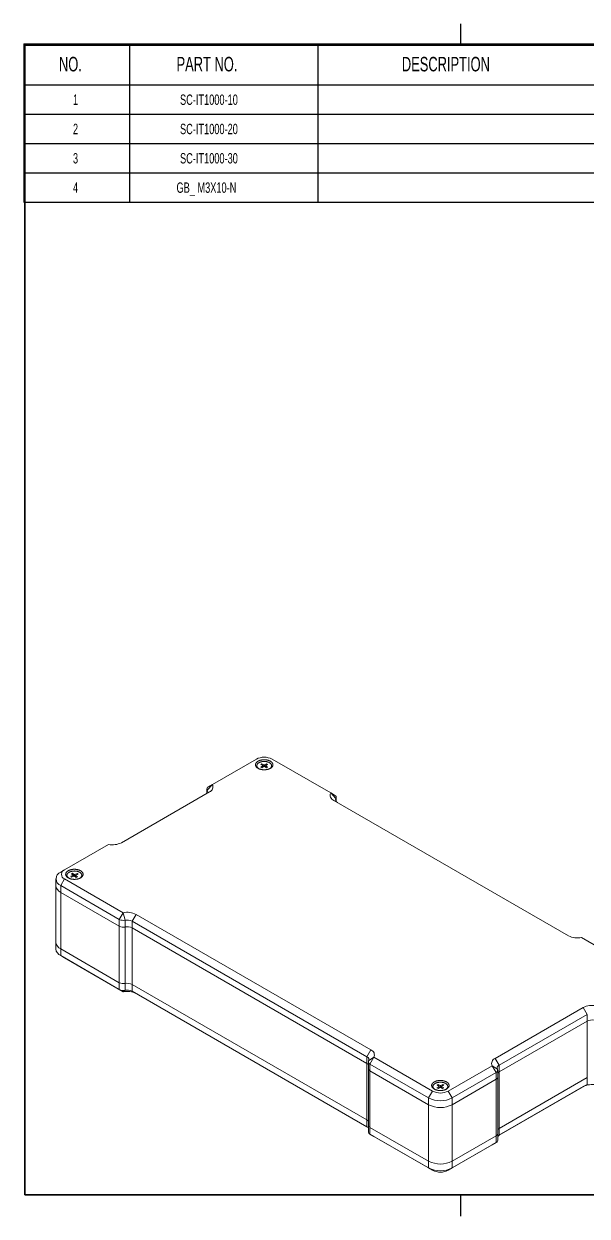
# Model space of a CAD drawing. Header units: millimetres. Extents: x 15 to 405, y 6 to 293.
# Drawn here: x 14.8 to 150.5, y 5.7 to 293 of the extents above; entities that cross this region are included whole.
import ezdxf

# ---------------------------------------------------------------- set-up
doc = ezdxf.new("R2010")
doc.units = ezdxf.units.MM
doc.layers.add('RAHM', color=5, linetype='Continuous')
doc.styles.add('SLDTEXTSTYLE1', font='TXT', dxfattribs={"width": 0.663})

# ---------------------------------------------------------------- blocks, each defined once
blk = doc.blocks.new('SW_TABLEANNOTATION_0')
at = {"layer": 'RAHM', "color": 0}
for p, q in [((0, 0), (0, -9.89)), ((0, 0), (25.47, 0)), ((25.47, 0), (25.47, -9.89)), ((25.47, 0), (70.8, 0)), ((70.8, 0), (70.8, -9.89)), ((70.8, 0), (144.11, 0)), ((144.11, 0), (144.11, -9.89)), ((144.11, 0), (189.04, 0)), ((189.04, 0), (189.04, -9.89)), ((189.04, 0), (210.13, 0)), ((210.13, 0), (210.13, -9.89)), ((0, -9.89), (25.47, -9.89)), ((0, -9.89), (0, -16.95)), ((25.47, -9.89), (70.8, -9.89)), ((25.47, -9.89), (25.47, -16.95)), ((70.8, -9.89), (144.11, -9.89)), ((70.8, -9.89), (70.8, -16.95)), ((144.11, -9.89), (189.04, -9.89)), ((144.11, -9.89), (144.11, -16.95)), ((189.04, -9.89), (210.13, -9.89)), ((189.04, -9.89), (189.04, -16.95)), ((210.13, -9.89), (210.13, -16.95)), ((0, -16.95), (0, -24.01)), ((0, -16.95), (25.47, -16.95)), ((25.47, -16.95), (25.47, -24.01)), ((25.47, -16.95), (70.8, -16.95)), ((70.8, -16.95), (70.8, -24.01)), ((70.8, -16.95), (144.11, -16.95)), ((144.11, -16.95), (144.11, -24.01)), ((144.11, -16.95), (189.04, -16.95)), ((189.04, -16.95), (189.04, -24.01)), ((189.04, -16.95), (210.13, -16.95)), ((210.13, -16.95), (210.13, -24.01)), ((0, -24.01), (0, -31.08)), ((0, -24.01), (25.47, -24.01)), ((25.47, -24.01), (25.47, -31.08)), ((25.47, -24.01), (70.8, -24.01)), ((70.8, -24.01), (70.8, -31.08)), ((70.8, -24.01), (144.11, -24.01)), ((144.11, -24.01), (144.11, -31.08)), ((144.11, -24.01), (189.04, -24.01)), ((189.04, -24.01), (189.04, -31.08)), ((189.04, -24.01), (210.13, -24.01)), ((210.13, -24.01), (210.13, -31.08)), ((0, -31.08), (0, -38.14)), ((0, -31.08), (25.47, -31.08)), ((25.47, -31.08), (25.47, -38.14)), ((25.47, -31.08), (70.8, -31.08)), ((70.8, -31.08), (70.8, -38.14)), ((70.8, -31.08), (144.11, -31.08)), ((144.11, -31.08), (144.11, -38.14)), ((144.11, -31.08), (189.04, -31.08)), ((189.04, -31.08), (189.04, -38.14)), ((189.04, -31.08), (210.13, -31.08)), ((210.13, -31.08), (210.13, -38.14)), ((0, -38.14), (25.47, -38.14)), ((25.47, -38.14), (70.8, -38.14)), ((70.8, -38.14), (144.11, -38.14)), ((144.11, -38.14), (189.04, -38.14)), ((189.04, -38.14), (210.13, -38.14))]:
    blk.add_line(p, q, dxfattribs=at)
at = {"layer": 'RAHM', "color": 0, "attachment_point": 1, "style": 'SLDTEXTSTYLE1'}
for s, insert, char_height in [('NO.', (8.46, -3.12), 3.5), ('PART NO.', (36.78, -3.12), 3.5), ('DESCRIPTION', (91.05, -3.12), 3.5), ('MATERIAL', (153.54, -3.12), 3.5), ('QTY', (194.4, -3.12), 3.5), ('1', (11.83, -12.19), 2.5), ('SC-IT1000-10', (37.62, -12.19), 2.5), ('6061-T6 (SS)', (156.71, -12.19), 2.5), ('1', (198.68, -12.19), 2.5), ('2', (11.83, -19.25), 2.5), ('SC-IT1000-20', (37.62, -19.25), 2.5), ('6061-T6 (SS)', (156.71, -19.25), 2.5), ('1', (198.68, -19.25), 2.5), ('3', (11.83, -26.31), 2.5), ('SC-IT1000-30', (37.62, -26.31), 2.5), ('6061-T6 (SS)', (156.71, -26.31), 2.5), ('1', (198.68, -26.31), 2.5), ('4', (11.83, -33.38), 2.5), ('GB_ M3X10-N', (36.77, -33.38), 2.5), ('8', (198.68, -33.38), 2.5)]:
    blk.add_mtext(s, dxfattribs=dict(at, insert=insert, char_height=char_height))

msp = doc.modelspace()

# ---------------------------------------------------------------- linework, layer by layer
at = {"color": 7, "linetype": 'Continuous', "lineweight": 18}
for p, q in [((70.795, 115.837), (60.203, 109.723)), ((88.693, 107.682), (74.566, 115.837)), ((70.894, 114.245), (70.894, 114.221)), ((71.858, 113.931), (72.312, 114.191)), ((72.13, 113.772), (71.858, 113.931)), ((71.863, 114.562), (72.137, 114.719)), ((72.313, 114.3), (71.863, 114.562)), ((72.584, 114.033), (72.13, 113.772)), ((72.137, 114.719), (72.588, 114.457)), ((72.185, 114.374), (72.137, 114.719)), ((72.312, 113.877), (72.312, 114.191)), ((72.352, 113.899), (72.352, 114.246)), ((72.588, 114.034), (72.588, 114.457)), ((73.223, 113.77), (72.773, 114.032)), ((72.776, 114.457), (73.231, 114.717)), ((72.776, 114.457), (72.776, 114.03)), ((73.009, 114.243), (73.009, 113.894)), ((73.503, 114.558), (73.048, 114.298)), ((73.048, 114.189), (73.498, 113.927)), ((73.048, 114.189), (73.048, 113.872)), ((73.183, 114.375), (73.231, 114.717)), ((73.498, 113.927), (73.223, 113.77)), ((73.231, 114.717), (73.503, 114.558)), ((74.467, 114.221), (74.467, 114.245)), ((60.203, 109.723), (58.939, 108.388)), ((60.203, 109.723), (59.26, 109.178)), ((59.481, 107.945), (38.268, 95.699)), ((58.869, 108.634), (58.869, 107.674)), ((58.939, 108.388), (58.939, 107.774)), ((88.693, 107.682), (89.957, 106.347)), ((88.693, 107.682), (89.636, 107.137)), ((89.957, 106.347), (89.957, 105.733)), ((90.027, 105.633), (90.027, 106.593)), ((145.984, 73.248), (89.415, 105.904)), ((35.189, 95.283), (24.597, 89.168)), ((24.597, 89.168), (23.654, 88.623)), ((22.483, 86.991), (22.483, 85.358)), ((23.654, 85.358), (24.597, 86.991)), ((24.597, 86.991), (38.725, 78.835)), ((25.167, 87.847), (25.167, 87.824)), ((26.062, 87.605), (26.576, 87.825)), ((26.292, 87.426), (26.062, 87.605)), ((26.224, 88.23), (26.535, 88.362)), ((26.604, 87.933), (26.224, 88.23)), ((26.806, 87.645), (26.292, 87.426)), ((26.535, 88.362), (26.915, 88.065)), ((26.583, 87.949), (26.535, 88.362)), ((26.576, 87.547), (26.576, 87.825)), ((26.631, 87.571), (26.631, 87.887)), ((26.915, 87.659), (26.915, 88.065)), ((27.373, 87.332), (26.993, 87.629)), ((27.102, 88.049), (27.617, 88.269)), ((27.102, 88.049), (27.102, 87.544)), ((27.278, 87.808), (27.278, 87.407)), ((27.304, 87.762), (27.684, 87.465)), ((27.304, 87.762), (27.304, 87.386)), ((27.846, 88.089), (27.332, 87.87)), ((27.684, 87.465), (27.373, 87.332)), ((27.568, 87.971), (27.617, 88.269)), ((27.617, 88.269), (27.846, 88.089)), ((28.741, 87.824), (28.741, 87.847)), ((22.483, 85.358), (22.483, 71.749)), ((37.782, 77.202), (23.654, 85.358)), ((23.654, 85.358), (23.654, 83.725)), ((23.654, 83.725), (37.782, 75.569)), ((23.654, 83.725), (23.654, 70.116)), ((37.782, 77.202), (38.725, 78.835)), ((39.15, 77.017), (38.725, 78.835)), ((40.861, 76.786), (41.803, 78.419)), ((41.803, 78.419), (98.372, 45.762)), ((37.782, 77.202), (37.782, 75.569)), ((37.782, 61.96), (37.782, 75.569)), ((39.15, 77.017), (39.15, 75.384)), ((39.15, 75.384), (39.15, 61.775)), ((97.429, 44.129), (40.861, 76.786)), ((40.861, 76.786), (40.861, 75.153)), ((40.861, 75.153), (97.429, 42.496)), ((40.861, 61.543), (40.861, 75.153)), ((163.19, 64.676), (149.063, 72.831)), ((22.483, 71.749), (22.483, 70.116)), ((23.654, 70.116), (37.782, 61.96)), ((23.654, 70.116), (23.654, 68.483)), ((23.654, 68.483), (24.597, 67.938)), ((23.654, 68.483), (37.782, 60.327)), ((24.597, 67.938), (23.654, 68.483)), ((38.725, 59.783), (24.597, 67.938)), ((37.782, 61.96), (37.782, 60.327)), ((39.15, 61.775), (39.15, 60.142)), ((40.861, 61.543), (97.429, 28.887)), ((40.861, 61.543), (40.861, 59.91)), ((38.725, 59.783), (37.782, 60.327)), ((38.725, 59.783), (39.15, 60.142)), ((40.861, 59.91), (97.429, 27.254)), ((41.803, 59.366), (40.861, 59.91)), ((97.448, 27.243), (41.803, 59.366)), ((128.306, 43.721), (149.519, 55.967)), ((150.462, 54.334), (149.519, 55.967)), ((150.462, 54.334), (129.249, 42.088)), ((129.249, 40.455), (150.462, 52.701)), ((150.462, 54.334), (150.462, 52.701)), ((150.462, 39.092), (150.462, 52.701)), ((97.429, 44.129), (98.372, 45.762)), ((97.429, 44.129), (97.429, 42.496)), ((97.83, 43.142), (99.094, 43.985)), ((98.151, 42.352), (99.094, 43.985)), ((99.094, 43.985), (113.221, 35.829)), ((129.249, 42.088), (128.306, 43.721)), ((97.429, 28.887), (97.429, 42.496)), ((97.76, 42.896), (97.76, 41.263)), ((97.76, 41.263), (97.76, 27.654)), ((112.278, 34.196), (98.151, 42.352)), ((98.151, 42.352), (98.151, 40.719)), ((98.151, 40.719), (112.278, 32.563)), ((98.151, 40.719), (98.151, 27.11)), ((116.992, 35.829), (127.584, 41.944)), ((128.527, 40.311), (117.935, 34.196)), ((128.527, 40.311), (127.584, 41.944)), ((128.848, 41.101), (127.584, 41.944)), ((128.527, 40.311), (128.527, 38.678)), ((128.918, 39.222), (128.918, 40.855)), ((129.249, 42.088), (129.249, 40.455)), ((129.249, 26.846), (129.249, 40.455)), ((114.299, 37.284), (114.578, 37.438)), ((114.578, 37.438), (115.021, 37.171)), ((114.626, 37.086), (114.578, 37.438)), ((115.209, 37.169), (115.672, 37.424)), ((115.623, 37.089), (115.672, 37.424)), ((115.672, 37.424), (115.939, 37.263)), ((117.935, 32.563), (128.527, 38.678)), ((128.527, 25.069), (128.527, 38.678)), ((128.918, 25.613), (128.918, 39.222)), ((129.249, 26.846), (150.462, 39.092)), ((129.249, 25.213), (150.462, 37.459)), ((150.462, 37.459), (149.519, 36.915)), ((150.462, 39.092), (150.462, 37.459)), ((112.278, 34.196), (113.221, 35.829)), ((113.32, 36.958), (113.32, 36.934)), ((114.275, 36.653), (114.737, 36.908)), ((114.542, 36.491), (114.275, 36.653)), ((114.741, 37.017), (114.299, 37.284)), ((115.004, 36.747), (114.542, 36.491)), ((114.737, 36.599), (114.737, 36.908)), ((114.778, 36.622), (114.778, 36.964)), ((115.021, 36.755), (115.021, 37.171)), ((115.635, 36.478), (115.193, 36.744)), ((115.209, 37.169), (115.209, 36.735)), ((115.435, 36.952), (115.435, 36.598)), ((115.472, 36.899), (115.915, 36.632)), ((115.472, 36.899), (115.472, 36.576)), ((115.939, 37.263), (115.476, 37.008)), ((115.915, 36.632), (115.635, 36.478)), ((116.893, 36.934), (116.893, 36.958)), ((117.935, 34.196), (116.992, 35.829)), ((149.519, 36.915), (129.23, 25.202)), ((112.278, 34.196), (112.278, 32.563)), ((112.278, 18.954), (112.278, 32.563)), ((117.935, 34.196), (117.935, 32.563)), ((117.935, 32.563), (117.935, 18.954)), ((97.429, 28.887), (97.429, 27.254)), ((97.76, 27.654), (97.76, 26.021)), ((98.151, 27.11), (112.278, 18.954)), ((98.151, 27.11), (98.151, 25.477)), ((129.249, 26.846), (129.249, 25.213)), ((98.151, 25.477), (112.278, 17.321)), ((99.094, 24.932), (98.151, 25.477)), ((113.221, 16.777), (99.094, 24.932)), ((117.935, 18.954), (128.527, 25.069)), ((117.935, 17.321), (128.527, 23.436)), ((128.527, 23.436), (127.584, 22.891)), ((128.527, 25.069), (128.527, 23.436)), ((128.918, 23.98), (128.918, 25.613)), ((127.584, 22.891), (116.992, 16.777)), ((112.278, 18.954), (112.278, 17.321)), ((112.278, 17.321), (113.221, 16.777)), ((117.935, 17.321), (116.992, 16.777)), ((117.935, 18.954), (117.935, 17.321))]:
    msp.add_line(p, q, dxfattribs=at)
at = {"color": 7, "linetype": 'Continuous', "lineweight": 18, "flags": 128}
for points in [[(71.195, 113.619), (71.149, 113.647), (71.104, 113.675), (71.061, 113.705), (71.019, 113.735), (70.979, 113.766), (70.941, 113.797), (70.905, 113.829), (70.87, 113.862), (70.837, 113.896), (70.806, 113.93), (70.777, 113.964), (70.75, 113.999), (70.725, 114.035), (70.701, 114.071), (70.68, 114.107), (70.661, 114.144), (70.644, 114.181), (70.628, 114.219), (70.615, 114.257), (70.604, 114.295), (70.595, 114.333), (70.588, 114.371), (70.584, 114.409), (70.581, 114.448), (70.58, 114.486), (70.582, 114.525), (70.586, 114.563), (70.592, 114.601), (70.599, 114.64), (70.609, 114.678), (70.622, 114.715), (70.636, 114.753), (70.652, 114.79), (70.67, 114.827), (70.69, 114.864), (70.713, 114.9), (70.737, 114.936), (70.763, 114.971), (70.791, 115.006), (70.821, 115.041), (70.853, 115.074), (70.887, 115.108), (70.923, 115.14), (70.96, 115.172), (70.999, 115.203), (71.04, 115.234), (71.082, 115.263), (71.126, 115.292), (71.172, 115.32), (71.219, 115.347), (71.268, 115.374), (71.318, 115.399), (71.369, 115.424), (71.422, 115.447), (71.476, 115.47), (71.531, 115.491), (71.587, 115.512), (71.645, 115.531), (71.703, 115.55), (71.763, 115.567), (71.823, 115.583), (71.884, 115.598), (71.946, 115.612), (72.009, 115.625), (72.073, 115.637), (72.137, 115.648), (72.201, 115.657), (72.267, 115.665), (72.332, 115.672), (72.398, 115.678), (72.464, 115.682), (72.531, 115.686), (72.597, 115.688), (72.664, 115.689), (72.73, 115.689), (72.797, 115.687), (72.863, 115.684), (72.93, 115.68), (72.996, 115.675), (73.061, 115.669), (73.127, 115.661), (73.192, 115.652), (73.256, 115.642), (73.32, 115.631), (73.383, 115.619), (73.445, 115.606), (73.507, 115.591), (73.568, 115.575), (73.628, 115.559), (73.687, 115.541), (73.745, 115.522), (73.802, 115.502), (73.857, 115.481), (73.912, 115.459), (73.965, 115.435), (74.017, 115.411), (74.068, 115.386), (74.117, 115.361), (74.165, 115.334), (74.212, 115.306), (74.256, 115.278), (74.3, 115.248), (74.341, 115.218), (74.381, 115.188), (74.419, 115.156), (74.456, 115.124), (74.491, 115.091), (74.523, 115.058), (74.554, 115.024), (74.584, 114.989), (74.611, 114.954), (74.636, 114.918), (74.659, 114.882), (74.681, 114.846), (74.7, 114.809), (74.717, 114.772), (74.732, 114.734), (74.745, 114.697), (74.757, 114.659), (74.766, 114.621), (74.772, 114.582), (74.777, 114.544), (74.78, 114.505), (74.78, 114.467), (74.779, 114.429), (74.775, 114.39), (74.769, 114.352), (74.761, 114.314), (74.751, 114.276), (74.739, 114.238), (74.725, 114.2), (74.709, 114.163), (74.691, 114.126), (74.67, 114.089), (74.648, 114.053), (74.624, 114.017), (74.597, 113.982), (74.569, 113.947), (74.539, 113.913), (74.507, 113.879), (74.474, 113.846), (74.438, 113.813), (74.401, 113.781), (74.361, 113.75), (74.321, 113.72), (74.278, 113.69), (74.234, 113.661), (74.189, 113.633), (74.142, 113.606), (74.093, 113.58), (74.043, 113.554), (73.992, 113.53), (73.939, 113.506), (73.885, 113.484), (73.83, 113.462), (73.773, 113.441), (73.716, 113.422), (73.657, 113.404), (73.598, 113.386), (73.538, 113.37), (73.476, 113.355), (73.414, 113.341), (73.351, 113.328), (73.288, 113.316), (73.224, 113.306), (73.159, 113.296), (73.094, 113.288), (73.029, 113.281), (72.963, 113.275), (72.897, 113.271), (72.83, 113.267), (72.764, 113.265), (72.697, 113.264), (72.63, 113.265), (72.564, 113.266), (72.497, 113.269), (72.431, 113.273), (72.365, 113.278), (72.299, 113.284), (72.234, 113.292), (72.169, 113.301), (72.105, 113.311), (72.041, 113.322), (71.978, 113.334), (71.915, 113.348), (71.854, 113.362), (71.793, 113.378), (71.733, 113.395), (71.674, 113.413), (71.616, 113.432), (71.559, 113.452), (71.503, 113.473), (71.449, 113.495), (71.395, 113.518), (71.343, 113.542), (71.293, 113.567), (71.243, 113.593), (71.195, 113.619)], [(73.95, 114.97), (73.906, 114.995), (73.86, 115.019), (73.813, 115.042), (73.765, 115.064), (73.716, 115.085), (73.665, 115.105), (73.614, 115.124), (73.561, 115.142), (73.507, 115.159), (73.452, 115.175), (73.396, 115.19), (73.34, 115.203), (73.282, 115.216), (73.224, 115.227), (73.165, 115.237), (73.106, 115.246), (73.046, 115.254), (72.986, 115.261), (72.925, 115.266), (72.865, 115.27), (72.803, 115.273), (72.742, 115.275), (72.681, 115.276), (72.62, 115.275), (72.558, 115.274), (72.497, 115.271), (72.436, 115.266), (72.376, 115.261), (72.315, 115.254), (72.256, 115.246), (72.196, 115.237), (72.138, 115.227), (72.079, 115.216), (72.022, 115.203), (71.965, 115.19), (71.91, 115.175), (71.855, 115.159), (71.801, 115.142), (71.748, 115.124), (71.696, 115.105), (71.646, 115.085), (71.596, 115.064), (71.548, 115.042), (71.501, 115.019), (71.456, 114.996), (71.412, 114.971), (71.37, 114.945), (71.329, 114.919), (71.289, 114.892), (71.252, 114.864), (71.216, 114.835), (71.181, 114.806), (71.149, 114.776), (71.118, 114.745), (71.089, 114.714), (71.062, 114.682), (71.037, 114.65), (71.014, 114.617), (70.993, 114.584), (70.974, 114.55), (70.957, 114.516), (70.942, 114.482), (70.928, 114.447), (70.917, 114.412), (70.909, 114.377), (70.902, 114.342), (70.897, 114.307), (70.894, 114.271), (70.894, 114.236), (70.895, 114.201), (70.899, 114.165), (70.905, 114.13), (70.913, 114.095), (70.923, 114.06), (70.935, 114.025), (70.949, 113.991), (70.965, 113.957), (70.983, 113.923), (71.003, 113.889), (71.025, 113.856), (71.049, 113.824), (71.075, 113.792), (71.103, 113.76), (71.133, 113.729), (71.164, 113.699), (71.198, 113.669), (71.233, 113.64), (71.27, 113.612), (71.308, 113.584), (71.348, 113.557), (71.39, 113.531), (71.433, 113.506), (71.469, 113.486)], [(73.891, 113.486), (73.927, 113.506), (73.97, 113.531), (74.012, 113.557), (74.052, 113.584), (74.09, 113.611), (74.127, 113.639), (74.162, 113.668), (74.196, 113.698), (74.227, 113.729), (74.257, 113.76), (74.285, 113.791), (74.311, 113.823), (74.335, 113.856), (74.357, 113.889), (74.377, 113.922), (74.396, 113.956), (74.412, 113.99), (74.426, 114.025), (74.438, 114.059), (74.448, 114.094), (74.456, 114.129), (74.462, 114.165), (74.465, 114.2), (74.467, 114.235), (74.466, 114.271), (74.464, 114.306), (74.459, 114.341), (74.452, 114.377), (74.443, 114.412), (74.432, 114.447), (74.419, 114.481), (74.404, 114.515), (74.387, 114.549), (74.368, 114.583), (74.347, 114.616), (74.324, 114.649), (74.299, 114.681), (74.272, 114.713), (74.243, 114.745), (74.212, 114.775), (74.18, 114.805), (74.146, 114.835), (74.11, 114.863), (74.072, 114.891), (74.033, 114.919), (73.992, 114.945), (73.95, 114.97)], [(25.469, 87.222), (25.423, 87.25), (25.378, 87.278), (25.335, 87.308), (25.293, 87.338), (25.253, 87.368), (25.215, 87.4), (25.179, 87.432), (25.144, 87.465), (25.111, 87.498), (25.08, 87.532), (25.051, 87.567), (25.024, 87.602), (24.998, 87.638), (24.975, 87.674), (24.954, 87.71), (24.935, 87.747), (24.917, 87.784), (24.902, 87.822), (24.889, 87.859), (24.878, 87.897), (24.869, 87.935), (24.862, 87.974), (24.857, 88.012), (24.855, 88.051), (24.854, 88.089), (24.856, 88.127), (24.859, 88.166), (24.865, 88.204), (24.873, 88.242), (24.883, 88.28), (24.895, 88.318), (24.909, 88.356), (24.926, 88.393), (24.944, 88.43), (24.964, 88.467), (24.987, 88.503), (25.011, 88.539), (25.037, 88.574), (25.065, 88.609), (25.095, 88.643), (25.127, 88.677), (25.161, 88.71), (25.197, 88.743), (25.234, 88.775), (25.273, 88.806), (25.314, 88.836), (25.356, 88.866), (25.4, 88.895), (25.446, 88.923), (25.493, 88.95), (25.542, 88.976), (25.592, 89.002), (25.643, 89.026), (25.696, 89.05), (25.75, 89.072), (25.805, 89.094), (25.861, 89.115), (25.919, 89.134), (25.977, 89.153), (26.037, 89.17), (26.097, 89.186), (26.158, 89.201), (26.22, 89.215), (26.283, 89.228), (26.347, 89.24), (26.411, 89.25), (26.475, 89.26), (26.54, 89.268), (26.606, 89.275), (26.672, 89.281), (26.738, 89.285), (26.804, 89.289), (26.871, 89.291), (26.937, 89.292), (27.004, 89.291), (27.071, 89.29), (27.137, 89.287), (27.203, 89.283), (27.269, 89.278), (27.335, 89.272), (27.401, 89.264), (27.465, 89.255), (27.53, 89.245), (27.594, 89.234), (27.657, 89.222), (27.719, 89.208), (27.781, 89.194), (27.842, 89.178), (27.902, 89.161), (27.961, 89.143), (28.019, 89.124), (28.075, 89.104), (28.131, 89.083), (28.186, 89.061), (28.239, 89.038), (28.291, 89.014), (28.342, 88.989), (28.391, 88.963), (28.439, 88.937), (28.485, 88.909), (28.53, 88.881), (28.573, 88.851), (28.615, 88.821), (28.655, 88.79), (28.693, 88.759), (28.73, 88.727), (28.764, 88.694), (28.797, 88.66), (28.828, 88.626), (28.857, 88.592), (28.885, 88.557), (28.91, 88.521), (28.933, 88.485), (28.954, 88.449), (28.974, 88.412), (28.991, 88.375), (29.006, 88.337), (29.019, 88.299), (29.03, 88.261), (29.039, 88.223), (29.046, 88.185), (29.051, 88.147), (29.054, 88.108), (29.054, 88.07), (29.052, 88.031), (29.049, 87.993), (29.043, 87.955), (29.035, 87.916), (29.025, 87.878), (29.013, 87.841), (28.999, 87.803), (28.983, 87.766), (28.964, 87.729), (28.944, 87.692), (28.922, 87.656), (28.897, 87.62), (28.871, 87.585), (28.843, 87.55), (28.813, 87.515), (28.781, 87.482), (28.747, 87.448), (28.712, 87.416), (28.674, 87.384), (28.635, 87.353), (28.594, 87.322), (28.552, 87.293), (28.508, 87.264), (28.462, 87.236), (28.415, 87.209), (28.367, 87.182), (28.317, 87.157), (28.265, 87.132), (28.213, 87.109), (28.159, 87.086), (28.103, 87.065), (28.047, 87.044), (27.99, 87.025), (27.931, 87.006), (27.872, 86.989), (27.811, 86.973), (27.75, 86.958), (27.688, 86.944), (27.625, 86.931), (27.562, 86.919), (27.498, 86.908), (27.433, 86.899), (27.368, 86.891), (27.302, 86.884), (27.236, 86.878), (27.17, 86.874), (27.104, 86.87), (27.037, 86.868), (26.971, 86.867), (26.904, 86.867), (26.838, 86.869), (26.771, 86.872), (26.705, 86.876), (26.639, 86.881), (26.573, 86.887), (26.508, 86.895), (26.443, 86.904), (26.378, 86.914), (26.315, 86.925), (26.252, 86.937), (26.189, 86.95), (26.127, 86.965), (26.067, 86.981), (26.007, 86.997), (25.948, 87.015), (25.89, 87.034), (25.833, 87.054), (25.777, 87.075), (25.722, 87.098), (25.669, 87.121), (25.617, 87.145), (25.566, 87.17), (25.517, 87.195), (25.469, 87.222)], [(28.391, 88.46), (28.354, 88.488), (28.315, 88.516), (28.274, 88.542), (28.232, 88.568), (28.188, 88.593), (28.143, 88.617), (28.097, 88.64), (28.049, 88.662), (28, 88.684), (27.95, 88.704), (27.898, 88.723), (27.846, 88.741), (27.792, 88.758), (27.737, 88.774), (27.682, 88.789), (27.625, 88.803), (27.568, 88.816), (27.51, 88.828), (27.451, 88.838), (27.392, 88.847), (27.332, 88.855), (27.272, 88.862), (27.212, 88.868), (27.151, 88.872), (27.09, 88.876), (27.029, 88.878), (26.967, 88.879), (26.906, 88.878), (26.845, 88.877), (26.783, 88.874), (26.723, 88.87), (26.662, 88.865), (26.602, 88.858), (26.542, 88.851), (26.482, 88.842), (26.423, 88.832), (26.365, 88.821), (26.307, 88.809), (26.251, 88.795), (26.195, 88.781), (26.14, 88.765), (26.086, 88.749), (26.032, 88.731), (25.98, 88.712), (25.93, 88.692), (25.88, 88.672), (25.832, 88.65), (25.785, 88.627), (25.739, 88.603), (25.695, 88.579), (25.652, 88.553), (25.611, 88.527), (25.571, 88.5), (25.533, 88.472), (25.497, 88.444), (25.462, 88.415), (25.429, 88.385), (25.398, 88.354), (25.369, 88.323), (25.342, 88.291), (25.316, 88.259), (25.293, 88.226), (25.271, 88.193), (25.251, 88.16), (25.234, 88.126), (25.218, 88.092), (25.205, 88.057), (25.193, 88.022), (25.184, 87.987), (25.177, 87.952), (25.172, 87.917), (25.168, 87.881), (25.167, 87.846), (25.169, 87.811), (25.172, 87.775), (25.177, 87.74), (25.185, 87.705), (25.194, 87.67), (25.206, 87.635), (25.219, 87.601), (25.235, 87.566), (25.253, 87.532), (25.272, 87.499), (25.294, 87.466), (25.318, 87.433), (25.343, 87.401), (25.371, 87.369), (25.4, 87.338), (25.431, 87.308), (25.464, 87.278), (25.499, 87.249), (25.536, 87.22), (25.574, 87.192), (25.614, 87.165), (25.655, 87.139), (25.698, 87.114), (25.742, 87.09), (25.743, 87.089)], [(25.589, 87.158), (25.555, 87.182), (25.517, 87.211)], [(26.576, 87.825), (26.59, 87.832), (26.602, 87.839), (26.611, 87.847), (26.619, 87.856), (26.625, 87.866), (26.629, 87.875), (26.631, 87.886), (26.63, 87.896), (26.627, 87.905), (26.621, 87.915), (26.614, 87.924), (26.604, 87.933)], [(27.332, 87.87), (27.318, 87.863), (27.307, 87.856), (27.297, 87.847), (27.289, 87.838), (27.283, 87.829), (27.279, 87.819), (27.278, 87.809), (27.278, 87.799), (27.282, 87.789), (27.287, 87.78), (27.294, 87.77), (27.304, 87.762)], [(28.165, 87.089), (28.192, 87.103), (28.235, 87.128), (28.277, 87.154), (28.318, 87.181), (28.356, 87.208), (28.394, 87.236), (28.429, 87.265), (28.463, 87.295), (28.495, 87.325), (28.525, 87.356), (28.553, 87.387), (28.58, 87.419), (28.604, 87.452), (28.627, 87.485), (28.647, 87.518), (28.666, 87.552), (28.682, 87.586), (28.697, 87.62), (28.709, 87.655), (28.72, 87.69), (28.728, 87.725), (28.734, 87.76), (28.739, 87.796), (28.741, 87.831), (28.74, 87.866), (28.738, 87.902), (28.734, 87.937), (28.728, 87.972), (28.719, 88.007), (28.709, 88.042), (28.696, 88.077), (28.681, 88.111), (28.665, 88.145), (28.646, 88.179), (28.625, 88.212), (28.602, 88.245), (28.578, 88.278), (28.551, 88.31), (28.523, 88.341), (28.493, 88.372), (28.46, 88.402), (28.427, 88.431), (28.391, 88.46)], [(129.249, 42.088), (129.207, 42.063), (129.168, 42.038), (129.129, 42.011), (129.093, 41.984), (129.058, 41.956), (129.025, 41.928), (128.993, 41.898), (128.964, 41.868), (128.936, 41.838), (128.911, 41.807), (128.887, 41.775), (128.865, 41.743), (128.845, 41.71), (128.828, 41.677), (128.812, 41.644), (128.798, 41.611), (128.787, 41.577), (128.777, 41.543), (128.77, 41.509), (128.765, 41.474), (128.762, 41.44), (128.761, 41.405), (128.762, 41.371), (128.765, 41.337), (128.771, 41.302), (128.778, 41.268), (128.788, 41.234), (128.8, 41.2), (128.814, 41.167), (128.83, 41.134), (128.848, 41.101)], [(113.622, 36.333), (113.575, 36.36), (113.531, 36.389), (113.487, 36.418), (113.446, 36.448), (113.406, 36.479), (113.368, 36.51), (113.331, 36.543), (113.296, 36.576), (113.264, 36.609), (113.233, 36.643), (113.204, 36.678), (113.176, 36.713), (113.151, 36.748), (113.128, 36.784), (113.106, 36.821), (113.087, 36.858), (113.07, 36.895), (113.055, 36.932), (113.042, 36.97), (113.031, 37.008), (113.022, 37.046), (113.015, 37.084), (113.01, 37.123), (113.007, 37.161), (113.007, 37.2), (113.008, 37.238), (113.012, 37.276), (113.018, 37.315), (113.026, 37.353), (113.036, 37.391), (113.048, 37.429), (113.062, 37.466), (113.078, 37.504), (113.097, 37.541), (113.117, 37.577), (113.139, 37.614), (113.163, 37.649), (113.19, 37.685), (113.218, 37.72), (113.248, 37.754), (113.28, 37.788), (113.314, 37.821), (113.349, 37.853), (113.387, 37.885), (113.426, 37.916), (113.466, 37.947), (113.509, 37.977), (113.553, 38.005), (113.598, 38.033), (113.646, 38.061), (113.694, 38.087), (113.744, 38.112), (113.796, 38.137), (113.848, 38.16), (113.902, 38.183), (113.957, 38.205), (114.014, 38.225), (114.071, 38.245), (114.13, 38.263), (114.189, 38.28), (114.25, 38.297), (114.311, 38.312), (114.373, 38.326), (114.436, 38.339), (114.499, 38.35), (114.563, 38.361), (114.628, 38.37), (114.693, 38.379), (114.759, 38.385), (114.824, 38.391), (114.891, 38.396), (114.957, 38.399), (115.023, 38.401), (115.09, 38.402), (115.157, 38.402), (115.223, 38.4), (115.29, 38.398), (115.356, 38.394), (115.422, 38.389), (115.488, 38.382), (115.553, 38.375), (115.618, 38.366), (115.682, 38.356), (115.746, 38.345), (115.809, 38.332), (115.872, 38.319), (115.933, 38.304), (115.994, 38.289), (116.054, 38.272), (116.113, 38.254), (116.171, 38.235), (116.228, 38.215), (116.284, 38.194), (116.338, 38.172), (116.392, 38.149), (116.444, 38.125), (116.495, 38.1), (116.544, 38.074), (116.592, 38.047), (116.638, 38.02), (116.683, 37.991), (116.726, 37.962), (116.768, 37.932), (116.808, 37.901), (116.846, 37.869), (116.882, 37.837), (116.917, 37.804), (116.95, 37.771), (116.981, 37.737), (117.01, 37.702), (117.037, 37.667), (117.062, 37.632), (117.086, 37.596), (117.107, 37.559), (117.126, 37.522), (117.144, 37.485), (117.159, 37.448), (117.172, 37.41), (117.183, 37.372), (117.192, 37.334), (117.199, 37.296), (117.204, 37.257), (117.206, 37.219), (117.207, 37.18), (117.205, 37.142), (117.201, 37.103), (117.196, 37.065), (117.188, 37.027), (117.178, 36.989), (117.166, 36.951), (117.151, 36.914), (117.135, 36.876), (117.117, 36.839), (117.097, 36.803), (117.074, 36.766), (117.05, 36.73), (117.024, 36.695), (116.996, 36.66), (116.966, 36.626), (116.934, 36.592), (116.9, 36.559), (116.864, 36.526), (116.827, 36.495), (116.788, 36.463), (116.747, 36.433), (116.705, 36.403), (116.661, 36.374), (116.615, 36.346), (116.568, 36.319), (116.519, 36.293), (116.469, 36.268), (116.418, 36.243), (116.365, 36.219), (116.311, 36.197), (116.256, 36.175), (116.2, 36.155), (116.142, 36.135), (116.084, 36.117), (116.024, 36.1), (115.964, 36.083), (115.903, 36.068), (115.841, 36.054), (115.778, 36.041), (115.714, 36.03), (115.65, 36.019), (115.586, 36.01), (115.521, 36.001), (115.455, 35.994), (115.389, 35.989), (115.323, 35.984), (115.257, 35.981), (115.19, 35.979), (115.123, 35.978), (115.057, 35.978), (114.99, 35.98), (114.924, 35.982), (114.857, 35.986), (114.791, 35.991), (114.726, 35.998), (114.66, 36.005), (114.595, 36.014), (114.531, 36.024), (114.467, 36.035), (114.404, 36.048), (114.342, 36.061), (114.28, 36.076), (114.219, 36.091), (114.159, 36.108), (114.1, 36.126), (114.042, 36.145), (113.985, 36.165), (113.93, 36.186), (113.875, 36.208), (113.822, 36.231), (113.77, 36.255), (113.719, 36.28), (113.67, 36.306), (113.622, 36.333)], [(116.398, 37.671), (116.355, 37.696), (116.31, 37.72), (116.264, 37.744), (116.216, 37.766), (116.168, 37.788), (116.118, 37.808), (116.067, 37.828), (116.014, 37.846), (115.961, 37.864), (115.907, 37.88), (115.851, 37.895), (115.795, 37.91), (115.738, 37.923), (115.68, 37.935), (115.622, 37.946), (115.563, 37.955), (115.503, 37.964), (115.443, 37.971), (115.383, 37.977), (115.322, 37.982), (115.261, 37.985), (115.2, 37.988), (115.139, 37.989), (115.077, 37.989), (115.016, 37.988), (114.955, 37.986), (114.894, 37.982), (114.833, 37.977), (114.773, 37.971), (114.712, 37.964), (114.653, 37.955), (114.594, 37.946), (114.535, 37.935), (114.478, 37.923), (114.421, 37.91), (114.364, 37.896), (114.309, 37.881), (114.255, 37.864), (114.201, 37.847), (114.149, 37.829), (114.098, 37.809), (114.048, 37.789), (113.999, 37.767), (113.951, 37.745), (113.905, 37.721), (113.861, 37.697), (113.817, 37.672), (113.776, 37.646), (113.736, 37.619), (113.697, 37.592), (113.66, 37.563), (113.625, 37.534), (113.592, 37.505), (113.56, 37.474), (113.53, 37.443), (113.502, 37.412), (113.476, 37.38), (113.452, 37.347), (113.43, 37.314), (113.41, 37.281), (113.392, 37.247), (113.375, 37.213), (113.361, 37.178), (113.349, 37.143), (113.339, 37.109), (113.331, 37.073), (113.326, 37.038), (113.322, 37.003), (113.32, 36.967), (113.321, 36.932), (113.323, 36.897), (113.328, 36.861), (113.335, 36.826), (113.344, 36.791), (113.355, 36.756), (113.368, 36.722), (113.383, 36.687), (113.4, 36.653), (113.419, 36.62), (113.44, 36.586), (113.463, 36.554), (113.488, 36.521), (113.515, 36.489), (113.544, 36.458), (113.574, 36.428), (113.607, 36.397), (113.641, 36.368), (113.677, 36.339), (113.715, 36.311), (113.754, 36.284), (113.795, 36.258), (113.837, 36.232), (113.881, 36.207), (113.896, 36.2)], [(116.318, 36.2), (116.331, 36.207), (116.375, 36.231), (116.417, 36.257), (116.458, 36.283), (116.497, 36.31), (116.535, 36.338), (116.571, 36.367), (116.605, 36.396), (116.638, 36.426), (116.669, 36.457), (116.697, 36.488), (116.724, 36.52), (116.75, 36.552), (116.773, 36.585), (116.794, 36.618), (116.813, 36.652), (116.83, 36.686), (116.845, 36.72), (116.858, 36.755), (116.87, 36.79), (116.878, 36.825), (116.885, 36.86), (116.89, 36.895), (116.893, 36.931), (116.893, 36.966), (116.892, 37.001), (116.888, 37.037), (116.882, 37.072), (116.875, 37.107), (116.865, 37.142), (116.853, 37.177), (116.839, 37.211), (116.823, 37.246), (116.804, 37.279), (116.784, 37.313), (116.762, 37.346), (116.738, 37.378), (116.712, 37.41), (116.684, 37.442), (116.655, 37.473), (116.623, 37.503), (116.59, 37.533), (116.555, 37.562), (116.518, 37.591), (116.479, 37.618), (116.439, 37.645), (116.398, 37.671)]]:
    msp.add_lwpolyline(points, dxfattribs=at)
at = {"color": 7, "linetype": 'Continuous', "lineweight": 18}
for centre, radius, start, end in [((72.68, 112.198), 4.099, 62.60967, 117.39033), ((71.731, 114.285), 0.84, 184.38258, 240.30687), ((72.292, 114.246), 0.0582, 290.3293, 68.75919), ((72.678, 113.85), 0.205, 62.45739, 117.23884), ((72.683, 114.639), 0.205, 242.45739, 297.23884), ((73.069, 114.243), 0.0582, 110.3293, 248.75919), ((73.625, 114.288), 0.844, 299.85701, 355.45354), ((59.457, 108.638), 0.575, 110.05961, 205.73641), ((59.035, 109.162), 1.296, 290.13585, 25.66017), ((58.301, 108.075), 0.711, 291.1263, 26.1239), ((89.861, 107.121), 1.296, 154.33983, 249.86415), ((89.439, 106.597), 0.575, 334.26359, 69.94039), ((90.604, 106.037), 0.717, 154.39831, 248.35149), ((36.142, 99.826), 4.642, 258.15708, 297.25772), ((25.01, 88.079), 1.164, 110.78342, 249.21658), ((24.274, 86.991), 1.746, 110.78342, 249.21658), ((25.958, 87.868), 0.792, 183.24618, 236.17272), ((26.884, 87.461), 0.201, 57.23766, 112.85842), ((27.024, 88.234), 0.201, 237.23766, 292.85842), ((27.897, 87.892), 0.847, 299.95205, 355.3585), ((24.486, 85.558), 2.013, 185.71836, 245.60178), ((39.677, 74.292), 4.642, 62.74228, 101.84292), ((38.727, 79.038), 2.065, 242.75783, 281.82738), ((38.727, 77.405), 2.065, 242.75783, 281.82738), ((39.678, 74.485), 2.586, 62.80065, 101.78455), ((39.68, 72.867), 2.573, 62.69184, 101.89336), ((39.678, 72.852), 2.586, 62.80065, 101.78455), ((148.11, 77.375), 4.642, 242.74228, 281.84292), ((24.486, 71.949), 2.013, 185.71836, 245.60178), ((24.486, 70.316), 2.013, 185.71836, 245.60178), ((38.727, 63.796), 2.065, 242.75783, 281.82738), ((39.68, 59.258), 2.573, 62.69184, 101.89336), ((39.678, 59.243), 2.586, 62.80065, 101.78455), ((38.727, 62.163), 2.065, 242.75783, 281.82738), ((39.677, 55.239), 4.642, 62.74228, 101.84292), ((39.68, 57.625), 2.573, 62.69184, 101.89336), ((151.645, 51.841), 4.642, 78.15708, 117.25772), ((151.642, 50.415), 2.573, 78.10664, 117.30816), ((97.177, 43.452), 0.723, 334.58515, 69.61883), ((98.348, 42.892), 0.575, 154.26359, 249.94039), ((97.926, 44.546), 1.296, 334.33983, 69.86415), ((128.752, 42.505), 1.296, 110.13585, 205.66017), ((96.855, 41.462), 1.183, 40.07465, 60.98065), ((98.427, 41.329), 0.669, 185.64118, 245.67896), ((128.33, 40.851), 0.575, 290.05961, 25.73641), ((129.823, 39.421), 1.183, 119.01935, 139.92535), ((128.251, 39.288), 0.669, 294.32104, 354.35882), ((151.645, 32.788), 4.642, 78.15708, 117.25772), ((115.107, 39.469), 4.099, 242.60967, 297.39033), ((114.16, 37), 0.843, 184.49128, 240.19817), ((114.718, 36.963), 0.0583, 288.62776, 66.98504), ((115.096, 36.564), 0.205, 61.86912, 116.66816), ((115.117, 37.352), 0.205, 241.86912, 296.66816), ((115.495, 36.952), 0.0583, 108.62776, 246.98504), ((116.053, 37), 0.843, 299.81924, 355.49131), ((115.107, 39.655), 6.148, 242.60967, 297.39033), ((115.107, 38.022), 6.148, 242.60967, 297.39033), ((96.855, 27.853), 1.183, 40.07465, 60.98065), ((96.855, 26.22), 1.183, 40.07465, 60.98065), ((98.427, 27.72), 0.669, 185.64118, 245.67896), ((98.427, 26.087), 0.669, 185.64118, 245.67896), ((129.823, 25.812), 1.183, 119.01935, 139.92535), ((128.251, 25.679), 0.669, 294.32104, 354.35882), ((128.251, 24.046), 0.669, 294.32104, 354.35882), ((129.823, 24.179), 1.183, 119.01935, 139.92535), ((115.107, 24.413), 6.148, 242.60967, 297.39033), ((115.107, 22.78), 6.148, 242.60967, 297.39033), ((115.107, 20.416), 4.099, 242.60967, 297.39033)]:
    msp.add_arc(centre, radius, start, end, dxfattribs=at)
at = {"layer": 'RAHM', "color": 7, "lineweight": 25}
for p, q in [((120, 287.85), (120, 293.01)), ((120, 5.71), (120, 10.85))]:
    msp.add_line(p, q, dxfattribs=at)
at = {"layer": 'RAHM', "color": 7, "linetype": 'Continuous', "lineweight": 35}
for p, q in [((405, 287.85), (15, 287.85)), ((15, 10.85), (15, 287.85)), ((15, 10.85), (405, 10.85))]:
    msp.add_line(p, q, dxfattribs=at)

# ---------------------------------------------------------------- block references
at = {"layer": 'RAHM'}
msp.add_blockref('SW_TABLEANNOTATION_0', (14.785, 288.175), dxfattribs=at)

doc.saveas('drawing.dxf')
